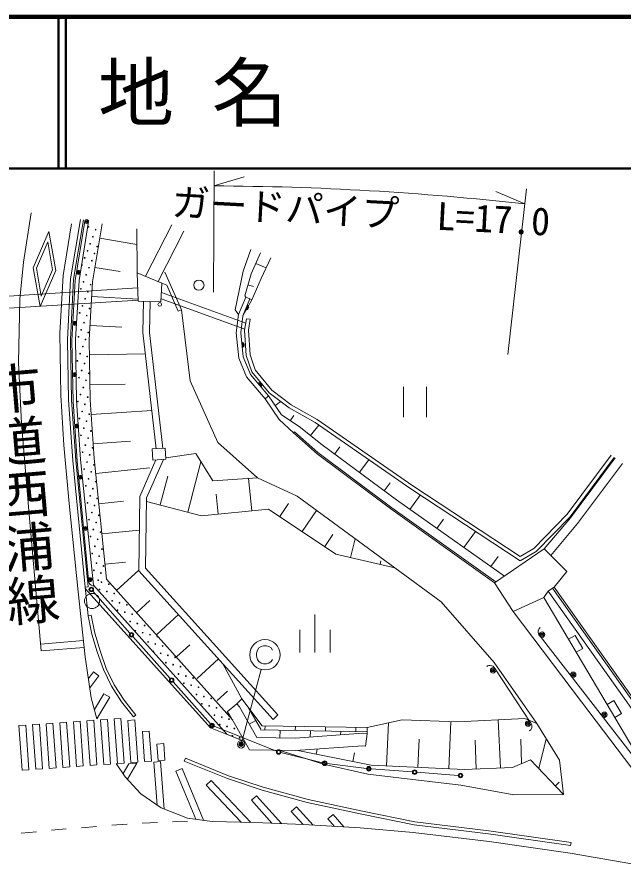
# Model space of a CAD drawing. Units: millimetres, scale not verified. Extents: x 40000 to 680000, y 20000 to 380000.
# Drawn here: x 365018 to 405012, y 324182 to 380000 of the extents above; entities that cross this region are included whole.
import ezdxf
from ezdxf.enums import TextEntityAlignment as Align

# ---------------------------------------------------------------- set-up
doc = ezdxf.new("R2010")
doc.units = ezdxf.units.MM
doc.header["$LTSCALE"] = 1000
doc.header["$PDMODE"] = 32
doc.header["$PDSIZE"] = 500
for name, color, linetype, lineweight in [('M-BGD', 7, 'Continuous', 13), ('M-STR-HTXT', 7, 'Continuous', 13), ('M-STR-STRC', 7, 'Continuous', 13), ('M-TTL', 2, 'Continuous', 140), ('M-TTL-LINE', 7, 'Continuous', 50)]:
    doc.layers.add(name, color=color, linetype=linetype, lineweight=lineweight)
doc.layers.add('M-BMK-HTXT', color=7, linetype='Continuous')
doc.layers.add('M-TTL-TXT', color=7, linetype='Continuous')
doc.styles.add('@ＭＳ ゴシック', font='')
doc.styles.add('ＭＳ ゴシック', font='')
doc.styles.get('@ＭＳ ゴシック').set_extended_font_data('@MS Gothic')
doc.styles.get('ＭＳ ゴシック').set_extended_font_data('MS Gothic')

msp = doc.modelspace()

# ---------------------------------------------------------------- linework, layer by layer
at = {"layer": 'M-BGD'}
for p, q in [((368548, 362716), (369209, 366639)), ((368747, 362694), (369406, 366606)), ((369493, 366524), (368860, 362606)), ((369114, 362614), (369751, 366506)), ((370010, 362515), (370639, 366360)), ((373508, 362888), (375229, 366279)), ((372923, 366027), (372947, 363119)), ((374343, 362545), (376031, 365872)), ((370482, 365399), (372931, 364998)), ((379942, 363235), (380459, 364663)), ((380479, 363054), (381082, 364432)), ((381127, 362750), (381762, 364115)), ((370167, 363476), (371837, 363203)), ((380781, 363743), (381452, 363449)), ((374580, 362447), (372947, 363119)), ((373024, 361251), (372947, 363119)), ((375876, 360680), (374771, 363167)), ((379413, 360673), (379942, 363235)), ((380046, 361607), (380479, 363054)), ((368349, 358705), (368548, 362716)), ((368549, 358702), (368747, 362694)), ((368860, 362606), (368648, 358650)), ((368887, 358712), (369114, 362614)), ((369788, 358694), (370010, 362515)), ((374580, 362447), (374515, 361200)), ((374580, 362447), (374904, 362301)), ((375666, 360586), (374904, 362301)), ((380263, 362331), (380627, 362222)), ((380523, 361337), (381127, 362750)), ((355339, 361015), (372988, 362119)), ((380112, 359804), (374547, 361817)), ((355389, 360217), (373021, 361319)), ((369954, 361560), (373018, 361382)), ((374515, 361200), (373024, 361251)), ((373326, 359172), (373368, 361239)), ((373808, 361224), (373766, 359192)), ((380048, 359402), (374525, 361400)), ((379634, 360360), (380115, 361512)), ((379927, 360283), (380392, 361397)), ((379927, 360283), (380523, 361337)), ((380046, 361607), (380115, 361512)), ((380392, 361397), (380115, 361512)), ((380523, 361337), (380392, 361397)), ((375666, 360586), (375876, 360680)), ((376444, 355990), (375876, 360680)), ((379634, 360360), (379413, 360673)), ((380092, 360678), (380227, 361001)), ((380136, 360675), (380092, 360678)), ((380117, 360683), (380241, 360980)), ((380177, 360681), (380136, 360675)), ((380258, 360966), (380139, 360681)), ((380161, 360680), (380274, 360951)), ((380223, 360700), (380177, 360681)), ((380286, 360924), (380189, 360691)), ((380216, 360702), (380297, 360896)), ((380255, 360724), (380223, 360700)), ((380227, 361001), (380260, 360972)), ((380303, 360856), (380249, 360727)), ((380285, 360757), (380255, 360724)), ((380260, 360972), (380285, 360939)), ((380285, 360939), (380303, 360893)), ((380306, 360809), (380285, 360757)), ((380303, 360893), (380309, 360853)), ((380309, 360853), (380306, 360809)), ((379490, 359158), (379634, 360360)), ((379792, 359155), (379927, 360283)), ((380039, 359346), (380158, 360091)), ((380158, 360091), (380405, 360052)), ((380291, 359335), (380405, 360052)), ((369843, 359649), (371936, 359528)), ((374204, 351516), (373326, 359172)), ((373766, 359192), (374643, 351544)), ((379659, 357495), (379490, 359158)), ((379953, 357569), (379792, 359155)), ((380152, 357656), (380039, 359346)), ((380399, 357705), (380291, 359335)), ((368411, 354717), (368349, 358705)), ((368611, 354726), (368549, 358702)), ((368648, 358650), (368732, 354637)), ((368959, 354710), (368887, 358712)), ((369858, 354748), (369788, 358694)), ((379890, 358188), (379855, 358536)), ((379855, 358536), (379898, 358527)), ((379910, 358204), (379877, 358525)), ((379898, 358527), (379935, 358509)), ((379899, 358520), (379930, 358213)), ((379950, 358222), (379920, 358515)), ((379935, 358509), (379973, 358478)), ((379943, 358496), (379969, 358245)), ((379988, 358268), (379966, 358477)), ((379973, 358478), (379998, 358445)), ((379991, 358445), (380005, 358305)), ((379998, 358445), (380016, 358405)), ((380016, 358405), (380022, 358349)), ((379931, 358206), (379890, 358188)), ((379963, 358231), (379931, 358206)), ((379995, 358269), (379963, 358231)), ((380012, 358306), (379995, 358269)), ((380022, 358349), (380012, 358306)), ((369806, 357707), (373486, 357773)), ((380173, 356264), (379659, 357495)), ((380432, 356422), (379953, 357569)), ((380516, 356594), (380152, 357656)), ((380737, 356718), (380399, 357705)), ((381843, 355386), (380737, 356718)), ((381396, 354812), (380173, 356264)), ((381626, 355005), (380432, 356422)), ((381669, 355205), (380516, 356594)), ((369841, 355734), (372164, 355776)), ((378272, 351917), (376444, 355990)), ((380916, 355848), (380958, 355864)), ((381142, 355580), (380916, 355848)), ((381149, 355604), (380941, 355850)), ((380958, 355864), (380998, 355870)), ((380962, 355859), (381160, 355623)), ((381172, 355642), (380983, 355867)), ((380998, 355870), (381047, 355866)), ((381012, 355864), (381175, 355672)), ((381177, 355701), (381042, 355862)), ((381047, 355866), (381086, 355853)), ((381080, 355848), (381171, 355741)), ((381086, 355853), (381123, 355830)), ((381123, 355830), (381160, 355787)), ((381165, 355618), (381142, 355580)), ((381160, 355787), (381176, 355746)), ((381178, 355656), (381165, 355618)), ((381176, 355746), (381182, 355706)), ((381182, 355706), (381178, 355656)), ((390534, 355596), (390534, 353596)), ((392034, 355596), (392034, 353596)), ((381626, 355005), (381396, 354812)), ((382481, 353746), (381626, 355005)), ((382982, 354205), (381669, 355205)), ((383121, 354414), (381843, 355386)), ((368697, 350745), (368411, 354717)), ((368896, 350762), (368611, 354726)), ((368732, 354637), (368994, 350685)), ((369219, 350804), (368959, 354710)), ((370116, 350880), (369858, 354748)), ((382313, 353452), (381396, 354812)), ((382053, 354376), (382426, 354628)), ((369923, 353781), (373913, 354046)), ((384685, 353236), (382982, 354205)), ((384818, 353447), (383121, 354414)), ((383273, 352558), (382313, 353452)), ((383629, 352985), (382481, 353746)), ((383055, 353366), (383285, 353713)), ((391142, 349076), (384818, 353447)), ((385167, 351783), (383629, 352985)), ((384398, 352384), (384931, 353066)), ((391002, 348869), (384685, 353236)), ((383339, 352633), (383273, 352558)), ((384817, 351189), (383273, 352558)), ((384880, 351267), (383339, 352633)), ((370051, 351847), (372501, 352010)), ((380892, 349585), (378272, 351917)), ((390061, 348135), (385167, 351783)), ((373931, 351499), (374798, 351554)), ((373977, 350761), (373931, 351499)), ((374798, 351554), (374844, 350816)), ((376824, 351191), (374838, 350908)), ((377934, 349390), (376824, 351191)), ((389694, 347542), (384817, 351189)), ((389753, 347623), (384880, 351267)), ((385983, 351175), (386326, 351636)), ((369517, 342375), (368697, 350745)), ((369716, 342395), (368896, 350762)), ((368994, 350685), (369731, 342865)), ((370066, 342519), (369219, 350804)), ((370932, 342901), (370116, 350880)), ((374193, 350775), (373128, 348371)), ((374688, 350806), (373567, 348275)), ((374844, 350816), (373977, 350761)), ((376289, 347331), (377161, 350644)), ((387614, 349959), (388230, 350785)), ((404225, 351082), (401330, 347191)), ((404426, 350933), (401520, 347028)), ((401543, 346962), (404491, 350905)), ((402014, 346589), (404971, 350546)), ((370218, 349883), (373795, 350248)), ((374479, 347807), (374979, 349708)), ((380892, 349585), (377934, 349390)), ((380519, 347427), (380306, 349546)), ((383498, 348382), (380892, 349585)), ((389245, 348743), (389641, 349274)), ((398223, 344113), (391002, 348869)), ((398229, 344408), (391142, 349076)), ((373128, 348371), (373065, 343465)), ((378303, 347204), (378170, 348521)), ((389948, 343650), (383498, 348382)), ((390951, 347508), (391622, 348460)), ((370422, 347888), (372044, 348054)), ((373567, 348275), (373507, 343632)), ((377195, 347093), (373574, 348045)), ((382367, 347042), (382940, 347895)), ((397186, 343115), (390061, 348135)), ((381627, 347538), (377195, 347093)), ((386067, 344559), (381627, 347538)), ((383847, 346049), (384781, 347440)), ((396535, 342672), (389694, 347542)), ((396623, 342732), (389753, 347623)), ((401330, 347191), (399119, 344937)), ((392733, 346253), (393159, 346858)), ((401520, 347028), (399275, 344739)), ((399813, 344903), (401543, 346962)), ((370626, 345893), (373099, 346146)), ((400239, 344477), (402014, 346589)), ((385327, 345055), (385863, 345853)), ((387037, 344332), (387328, 345572)), ((394514, 344998), (395264, 346062)), ((389948, 343650), (386067, 344559)), ((396296, 343743), (396769, 344415)), ((399813, 344903), (396535, 342672)), ((399275, 344739), (398223, 344113)), ((399119, 344937), (398229, 344408)), ((401291, 343427), (399813, 344903)), ((370830, 343898), (372176, 344036)), ((388978, 343877), (389036, 344125)), ((371595, 342173), (373066, 343514)), ((373065, 343465), (381914, 333664)), ((373507, 343632), (382240, 333959)), ((393014, 341413), (389948, 343650)), ((400458, 342391), (401291, 343427)), ((369743, 342746), (369731, 342865)), ((369782, 342644), (369743, 342746)), ((379253, 333606), (370932, 342901)), ((369716, 342395), (369517, 342375)), ((369517, 342375), (369728, 340501)), ((377791, 333111), (369527, 342289)), ((369834, 342573), (369782, 342644)), ((369916, 342506), (369834, 342573)), ((369995, 342468), (369916, 342506)), ((370087, 342447), (369995, 342468)), ((378889, 332663), (370066, 342519)), ((370147, 342452), (370087, 342447)), ((396535, 342672), (397766, 340769)), ((400075, 342120), (400360, 342322)), ((400360, 342322), (400458, 342391)), ((400360, 342322), (406958, 333006)), ((407025, 333119), (400458, 342391)), ((397766, 340769), (399786, 341692)), ((399786, 341692), (400075, 342120)), ((406762, 332677), (400075, 342120)), ((372921, 340718), (373785, 341505)), ((396506, 337420), (393014, 341413)), ((369924, 340540), (369728, 340501)), ((369966, 339293), (369728, 340501)), ((370160, 339341), (369924, 340540)), ((374248, 339263), (375680, 340569)), ((384677, 340572), (384677, 338072)), ((397766, 340769), (402268, 334812)), ((383677, 339572), (383677, 338072)), ((385677, 339572), (385677, 338072)), ((399401, 339483), (399421, 339555)), ((399403, 339408), (399401, 339483)), ((399422, 339309), (399403, 339408)), ((399421, 339555), (399465, 339646)), ((399465, 339646), (399515, 339704)), ((399515, 339704), (399550, 339731)), ((370317, 338113), (369966, 339293)), ((370507, 338175), (370160, 339341)), ((399457, 339241), (399422, 339309)), ((399530, 339146), (399457, 339241)), ((399530, 339146), (405694, 331215)), ((401843, 339202), (401413, 338948)), ((402352, 338342), (401843, 339202)), ((375574, 337808), (376429, 338587)), ((401922, 338087), (402352, 338342)), ((370731, 336949), (370317, 338113)), ((370916, 337026), (370507, 338175)), ((376900, 336352), (378319, 337646)), ((379865, 335009), (378599, 337335)), ((396019, 337160), (396069, 337193)), ((396069, 337193), (396160, 337217)), ((396160, 337217), (396248, 337221)), ((396248, 337221), (396352, 337199)), ((396352, 337199), (396431, 337162)), ((396431, 337162), (396513, 337090)), ((399321, 333390), (396506, 337420)), ((371263, 335844), (370731, 336949)), ((371438, 335942), (370916, 337026)), ((396513, 337090), (396579, 336990)), ((398889, 333481), (396579, 336990)), ((371928, 334817), (371263, 335844)), ((372091, 334933), (371438, 335942)), ((378227, 334897), (378908, 335518)), ((372863, 333944), (372091, 334933)), ((379865, 335009), (379518, 334697)), ((379865, 335009), (381209, 333230)), ((372706, 333821), (371928, 334817)), ((379518, 334697), (378890, 334170)), ((379696, 334485), (379518, 334697)), ((380845, 332470), (379696, 334485)), ((381108, 333019), (380303, 334430)), ((405586, 330448), (402268, 334812)), ((404392, 334901), (403961, 334646)), ((404901, 334041), (404392, 334901)), ((372706, 333821), (372863, 333944)), ((379020, 334015), (378890, 334170)), ((380364, 331659), (379020, 334015)), ((382240, 333959), (381914, 333664)), ((404471, 333786), (404901, 334041)), ((380350, 333339), (380784, 333587)), ((388116, 333135), (390431, 333625)), ((389411, 330591), (389545, 333437)), ((390431, 333625), (394108, 333493)), ((393509, 330397), (393656, 333509)), ((394108, 333493), (398531, 333719)), ((396917, 330455), (396776, 333629)), ((398531, 333719), (399321, 333390)), ((398889, 333481), (398955, 333381)), ((398955, 333381), (398984, 333310)), ((398984, 333310), (398996, 333210)), ((400807, 330979), (399321, 333390)), ((378889, 332663), (377791, 333111)), ((388127, 332841), (381083, 332966)), ((381209, 333230), (388116, 333135)), ((381383, 332961), (381388, 333228)), ((382374, 332443), (382383, 332943)), ((387836, 332745), (383374, 332425)), ((383383, 332925), (383388, 333200)), ((384375, 332497), (384383, 332908)), ((385382, 332890), (385387, 333173)), ((386378, 332641), (386382, 332872)), ((387382, 332855), (387387, 333145)), ((388132, 332704), (387836, 332745)), ((388132, 332704), (388021, 331892)), ((388116, 333135), (388132, 332704)), ((398861, 332924), (398823, 332899)), ((398915, 332977), (398861, 332924)), ((398966, 333064), (398915, 332977)), ((398991, 333135), (398966, 333064)), ((398996, 333210), (398991, 333135)), ((380059, 332193), (378889, 332663)), ((383374, 332425), (380845, 332470)), ((391460, 330494), (391547, 332347)), ((395328, 330384), (395243, 332282)), ((398310, 330741), (398259, 332352)), ((399453, 330418), (399947, 332374)), ((383396, 331605), (380364, 331659)), ((382293, 331625), (385244, 330700)), ((387809, 331921), (383396, 331605)), ((383559, 331617), (388386, 330639)), ((384766, 331372), (384831, 331695)), ((388021, 331892), (387809, 331921)), ((376060, 330911), (376135, 331096)), ((378986, 329942), (376135, 331096)), ((387179, 330884), (387297, 331465)), ((378917, 329754), (376060, 330911)), ((385244, 330700), (388170, 330040)), ((388386, 330639), (394533, 330349)), ((394533, 330349), (397711, 330490)), ((397711, 330490), (398908, 330991)), ((398908, 330991), (401089, 328700)), ((401089, 328700), (400807, 330979)), ((381265, 329183), (378986, 329942)), ((388170, 330040), (394316, 329312)), ((381207, 328992), (378917, 329754)), ((400544, 329273), (400799, 329515)), ((384178, 328182), (381207, 328992)), ((384225, 328376), (381265, 329183)), ((394316, 329312), (397814, 328686)), ((387815, 327603), (384225, 328376)), ((397814, 328686), (401089, 328700)), ((387774, 327407), (384178, 328182)), ((391232, 326702), (387774, 327407)), ((391264, 326900), (387815, 327603)), ((391232, 326702), (396127, 326110)), ((396154, 326308), (391264, 326900)), ((396127, 326110), (401549, 325333)), ((401577, 325531), (396154, 326308)), ((401549, 325333), (401577, 325531))]:
    msp.add_line(p, q, dxfattribs=at)
msp.add_lwpolyline([(428390, 327296), (412916, 330491), (409477, 330667), (406097, 331041), (399786, 341692)], dxfattribs=at)
for centre, radius in [((369616, 366504), 125), ((369616, 366504), 75), ((369616, 366504), 25), ((369743, 366148), 25), ((370210, 365967), 25), ((369849, 365035), 25), ((370029, 365501), 25), ((369668, 364568), 25), ((370315, 364854), 25), ((369488, 364102), 25), ((369954, 363921), 25), ((370135, 364388), 25), ((369307, 363636), 25), ((369774, 363455), 25), ((369075, 363153), 125), ((369075, 363153), 75), ((369075, 363153), 25), ((369593, 362989), 25), ((369413, 362523), 25), ((369879, 362342), 25), ((377023, 362305), 340), ((369232, 362056), 25), ((369698, 361876), 25), ((369518, 361410), 25), ((374442, 361034), 120), ((369337, 360943), 25), ((369804, 360763), 25), ((369157, 360477), 25), ((369623, 360296), 25), ((368834, 359784), 125), ((368834, 359784), 75), ((368834, 359784), 25), ((369443, 359830), 25), ((369082, 358898), 25), ((369262, 359364), 25), ((369728, 359183), 25), ((369548, 358717), 25), ((369187, 357785), 25), ((369367, 358251), 25), ((369006, 357318), 25), ((369653, 357604), 25), ((369292, 356672), 25), ((369473, 357138), 25), ((368820, 356401), 125), ((368820, 356401), 75), ((368820, 356401), 25), ((369112, 356205), 25), ((369758, 356491), 25), ((369397, 355558), 25), ((369578, 356025), 25), ((369217, 355092), 25), ((369036, 354626), 25), ((369503, 354445), 25), ((369683, 354912), 25), ((369322, 353979), 25), ((369142, 353513), 25), ((369608, 353332), 25), ((369789, 353799), 25), ((368965, 353016), 125), ((368965, 353016), 75), ((368965, 353016), 25), ((369427, 352866), 25), ((369247, 352400), 25), ((369713, 352219), 25), ((369894, 352686), 25), ((369533, 351753), 25), ((369352, 351287), 25), ((369819, 351106), 25), ((369999, 351572), 25), ((369638, 350640), 25), ((369458, 350174), 25), ((369924, 349993), 25), ((370104, 350459), 25), ((369218, 349635), 125), ((369218, 349635), 75), ((369218, 349635), 25), ((369743, 349527), 25), ((369563, 349061), 25), ((370029, 348880), 25), ((370210, 349346), 25), ((369849, 348414), 25), ((369668, 347947), 25), ((370134, 347767), 25), ((370315, 348233), 25), ((369954, 347301), 25), ((369773, 346834), 25), ((370240, 346654), 25), ((370420, 347120), 25), ((369537, 346256), 125), ((369537, 346256), 75), ((369537, 346256), 25), ((370059, 346188), 25), ((369879, 345721), 25), ((370345, 345541), 25), ((370525, 346007), 25), ((370164, 345075), 25), ((369984, 344608), 25), ((370450, 344428), 25), ((370631, 344894), 25), ((370270, 343961), 25), ((370089, 343495), 25), ((370556, 343315), 25), ((370736, 343781), 25), ((369856, 342877), 125), ((369856, 342877), 75), ((369856, 342877), 25), ((370375, 342848), 25), ((370599, 342713), 25), ((370468, 342230), 25), ((371082, 342581), 25), ((369976, 341471), 500), ((370950, 342098), 25), ((371432, 341966), 25), ((371300, 341484), 25), ((371782, 341352), 25), ((372265, 341220), 25), ((371650, 340870), 25), ((372133, 340738), 25), ((372615, 340606), 25), ((372483, 340124), 25), ((372965, 339992), 25), ((372833, 339510), 25), ((373316, 339378), 25), ((373448, 339860), 25), ((399668, 339253), 175), ((373798, 339246), 25), ((374280, 339114), 25), ((399668, 339253), 105), ((399668, 339253), 35), ((373666, 338763), 25), ((374148, 338631), 25), ((374631, 338499), 25), ((374016, 338149), 25), ((374499, 338017), 25), ((374981, 337885), 25), ((375463, 337753), 25), ((374849, 337403), 25), ((375331, 337271), 25), ((375814, 337139), 25), ((375682, 336657), 25), ((396433, 336894), 175), ((396433, 336894), 105), ((396433, 336894), 35), ((401723, 336610), 175), ((401723, 336610), 105), ((401723, 336610), 35), ((376032, 336043), 25), ((376164, 336525), 25), ((376646, 336393), 25), ((376514, 335911), 25), ((376996, 335779), 25), ((376865, 335296), 25), ((377347, 335164), 25), ((377829, 335033), 25), ((377215, 334682), 25), ((377697, 334550), 25), ((378179, 334418), 25), ((378047, 333936), 25), ((378530, 333804), 25), ((403778, 333966), 175), ((403778, 333966), 105), ((403778, 333966), 35), ((378398, 333322), 25), ((379012, 333672), 25), ((398743, 333385), 175), ((398743, 333385), 105), ((398743, 333385), 35), ((378880, 333190), 25), ((379362, 333058), 25), ((379230, 332576), 25), ((379713, 332444), 25)]:
    msp.add_circle(centre, radius, dxfattribs=at)
at = {"layer": 'M-STR-HTXT'}
for p, q in [((377993, 361852), (378024, 369852)), ((378020, 368852), (380022, 369444)), ((398528, 367662), (396607, 368482)), ((397410, 357725), (398639, 368656)), ((379813, 332022), (381125, 336952))]:
    msp.add_line(p, q, dxfattribs=at)
for radius in [150, 120, 90, 60, 30, 20]:
    msp.add_circle((379813, 332022), radius, dxfattribs=at)
msp.add_arc((377288, 178853), 190000, 83.58165, 89.77932, dxfattribs=at)
msp.add_point((379813, 332022), dxfattribs=at)
at = {"layer": 'M-STR-STRC'}
for p, q in [((367130, 365854), (366093, 363459)), ((367583, 363283), (367130, 365854)), ((366300, 363434), (367049, 365163)), ((367049, 365163), (367375, 363308)), ((366093, 363459), (366545, 360888)), ((366300, 363434), (366627, 361579)), ((366545, 360888), (367583, 363283)), ((366627, 361579), (367375, 363308)), ((370023, 342120), (372477, 339354)), ((366583, 338627), (369409, 338856)), ((372676, 339129), (375130, 336363)), ((369459, 338409), (366623, 338178)), ((380983, 338371), (380883, 338221)), ((381133, 338471), (380983, 338371)), ((381283, 338521), (381133, 338471)), ((381483, 338521), (381283, 338521)), ((381633, 338471), (381483, 338521)), ((381783, 338371), (381633, 338471)), ((381883, 338221), (381783, 338371)), ((380883, 338221), (380833, 338021)), ((380833, 338021), (380833, 337821)), ((380833, 337821), (380883, 337621)), ((380883, 337621), (380983, 337471)), ((380983, 337471), (381133, 337371)), ((381133, 337371), (381283, 337321)), ((381283, 337321), (381483, 337321)), ((381483, 337321), (381633, 337371)), ((381633, 337371), (381783, 337471)), ((381783, 337471), (381883, 337621)), ((369736, 336365), (370065, 336803)), ((370065, 336803), (370425, 336532)), ((369828, 335738), (370425, 336532)), ((375329, 336139), (377783, 333372)), ((370135, 334303), (370760, 335347)), ((370298, 333700), (371146, 335116)), ((370760, 335347), (371146, 335116)), ((365599, 333281), (365150, 333250)), ((365359, 330303), (365150, 333250)), ((365808, 330335), (365599, 333281)), ((366497, 333345), (366048, 333313)), ((366257, 330367), (366048, 333313)), ((366706, 330398), (366497, 333345)), ((366946, 333377), (367395, 333409)), ((367155, 330430), (366946, 333377)), ((367604, 330462), (367395, 333409)), ((367843, 333441), (368292, 333473)), ((368052, 330494), (367843, 333441)), ((368501, 330526), (368292, 333473)), ((369190, 333536), (368741, 333504)), ((368950, 330558), (368741, 333504)), ((369399, 330589), (369190, 333536)), ((370088, 333600), (369639, 333568)), ((369848, 330621), (369639, 333568)), ((370297, 330653), (370088, 333600)), ((370537, 333632), (370986, 333664)), ((370746, 330685), (370537, 333632)), ((371195, 330717), (370986, 333664)), ((371434, 333695), (371883, 333727)), ((371643, 330749), (371434, 333695)), ((372092, 330781), (371883, 333727)), ((372792, 333628), (372343, 333596)), ((372343, 333596), (372540, 330812)), ((372792, 333628), (372989, 330844)), ((377960, 333131), (377806, 333389)), ((373747, 332882), (373298, 332851)), ((373298, 332851), (373438, 330876)), ((373747, 332882), (373887, 330908)), ((378022, 333205), (382151, 331564)), ((374258, 332030), (374707, 332062)), ((374258, 332030), (374336, 330940)), ((374785, 330972), (374707, 332062)), ((382436, 331473), (385179, 330803)), ((367604, 330462), (367155, 330430)), ((368501, 330526), (368052, 330494)), ((369399, 330589), (368950, 330558)), ((369848, 330621), (370297, 330653)), ((371195, 330717), (370746, 330685)), ((372092, 330781), (371643, 330749)), ((372024, 330090), (372395, 330724)), ((372323, 329710), (372939, 330764)), ((372395, 330724), (372939, 330764)), ((372989, 330844), (372540, 330812)), ((373887, 330908), (373438, 330876)), ((374049, 330844), (374498, 330877)), ((374261, 328012), (374049, 330844)), ((374785, 330972), (374336, 330940)), ((374732, 327749), (374498, 330877)), ((385245, 330894), (385404, 330640)), ((385474, 330749), (388084, 330424)), ((388277, 330262), (388189, 330549)), ((365808, 330335), (365359, 330303)), ((366257, 330367), (366706, 330398)), ((375502, 330242), (375918, 330414)), ((376812, 327077), (375502, 330242)), ((377328, 327008), (375918, 330414)), ((388383, 330394), (391110, 330193)), ((391409, 330171), (394137, 329970)), ((377825, 329625), (377499, 329314)), ((380455, 326867), (377825, 329625)), ((379817, 326883), (377499, 329314)), ((380826, 328624), (380491, 328324)), ((381846, 326813), (380491, 328324)), ((382474, 326788), (380826, 328624)), ((383454, 327897), (383122, 327594)), ((384557, 326689), (383454, 327897)), ((383912, 326729), (383122, 327594)), ((385884, 327385), (385542, 327093)), ((386587, 326564), (385884, 327385)), ((370279, 326602), (369276, 326517)), ((372295, 326758), (371283, 326687)), ((374288, 326859), (373291, 326808)), ((376280, 326933), (375284, 326910)), ((385961, 326603), (385542, 327093)), ((366305, 326245), (365306, 326147)), ((368272, 326432), (367304, 326343))]:
    msp.add_line(p, q, dxfattribs=at)
for points in [[(366623, 338179), (365820, 347166), (365313, 353189), (365125, 357212), (365206, 361385), (365442, 363817), (365967, 367076)], [(368627, 366358), (368069, 362940), (367853, 359128), (367905, 355047), (368109, 351755), (368469, 347898), (369050, 342072), (369529, 337785), (369922, 335091), (370297, 333702)], [(422743, 319702), (419289, 320779), (414562, 322104), (409810, 323234), (405952, 324060), (401518, 324829), (396174, 325614), (391155, 326198), (387656, 326498), (383926, 326728), (380709, 326860), (377891, 326933), (376281, 327148), (374535, 327826), (373190, 328744), (372169, 329882), (371568, 330743)]]:
    msp.add_lwpolyline(points, dxfattribs=at)
for centre, radius in [((369923, 342232), 150), ((369923, 342232), 120), ((369923, 342232), 100), ((372576, 339242), 150), ((372576, 339242), 120), ((372576, 339242), 100), ((381383, 337921), 1000), ((375230, 336251), 150), ((375230, 336251), 120), ((375230, 336251), 100), ((377883, 333260), 150), ((377883, 333260), 150), ((377883, 333260), 120), ((377883, 333260), 120), ((377883, 333260), 100), ((377883, 333260), 100), ((382290, 331508), 150), ((382290, 331508), 120), ((382290, 331508), 100), ((385325, 330767), 150), ((385325, 330767), 150), ((385325, 330767), 120), ((385325, 330767), 120), ((385325, 330767), 100), ((385325, 330767), 100), ((388233, 330405), 150), ((388233, 330405), 150), ((388233, 330405), 120), ((388233, 330405), 120), ((388233, 330405), 100), ((388233, 330405), 100), ((391260, 330182), 150), ((391260, 330182), 120), ((391260, 330182), 100), ((394286, 329959), 150), ((394286, 329959), 120), ((394286, 329959), 100)]:
    msp.add_circle(centre, radius, dxfattribs=at)
at = {"layer": 'M-TTL'}
msp.add_line((680000, 380000), (40000, 380000), dxfattribs=at)
at = {"layer": 'M-TTL-LINE'}
for p, q in [((367750, 380000), (367750, 370000)), ((368250, 380000), (368250, 370000)), ((40000, 370000), (680000, 370000))]:
    msp.add_line(p, q, dxfattribs=at)

# ---------------------------------------------------------------- texts
at = {"layer": 'M-BMK-HTXT', "style": '@ＭＳ ゴシック'}
msp.add_text('市道西浦線', height=2566, rotation=274.851, dxfattribs=at).set_placement((364695, 357253), align=Align.MIDDLE_LEFT)
at = {"layer": 'M-STR-HTXT', "style": 'ＭＳ ゴシック'}
msp.add_text('ガードパイプ\u3000L=17.0', height=1833, rotation=356.972, dxfattribs=at).set_placement((387768, 368063), align=Align.TOP_CENTER)
at = {"layer": 'M-TTL-TXT', "style": 'ＭＳ ゴシック'}
msp.add_text('地 名', height=3666, dxfattribs=at).set_placement((370380, 375000), align=Align.MIDDLE_LEFT)

doc.saveas('drawing.dxf')
